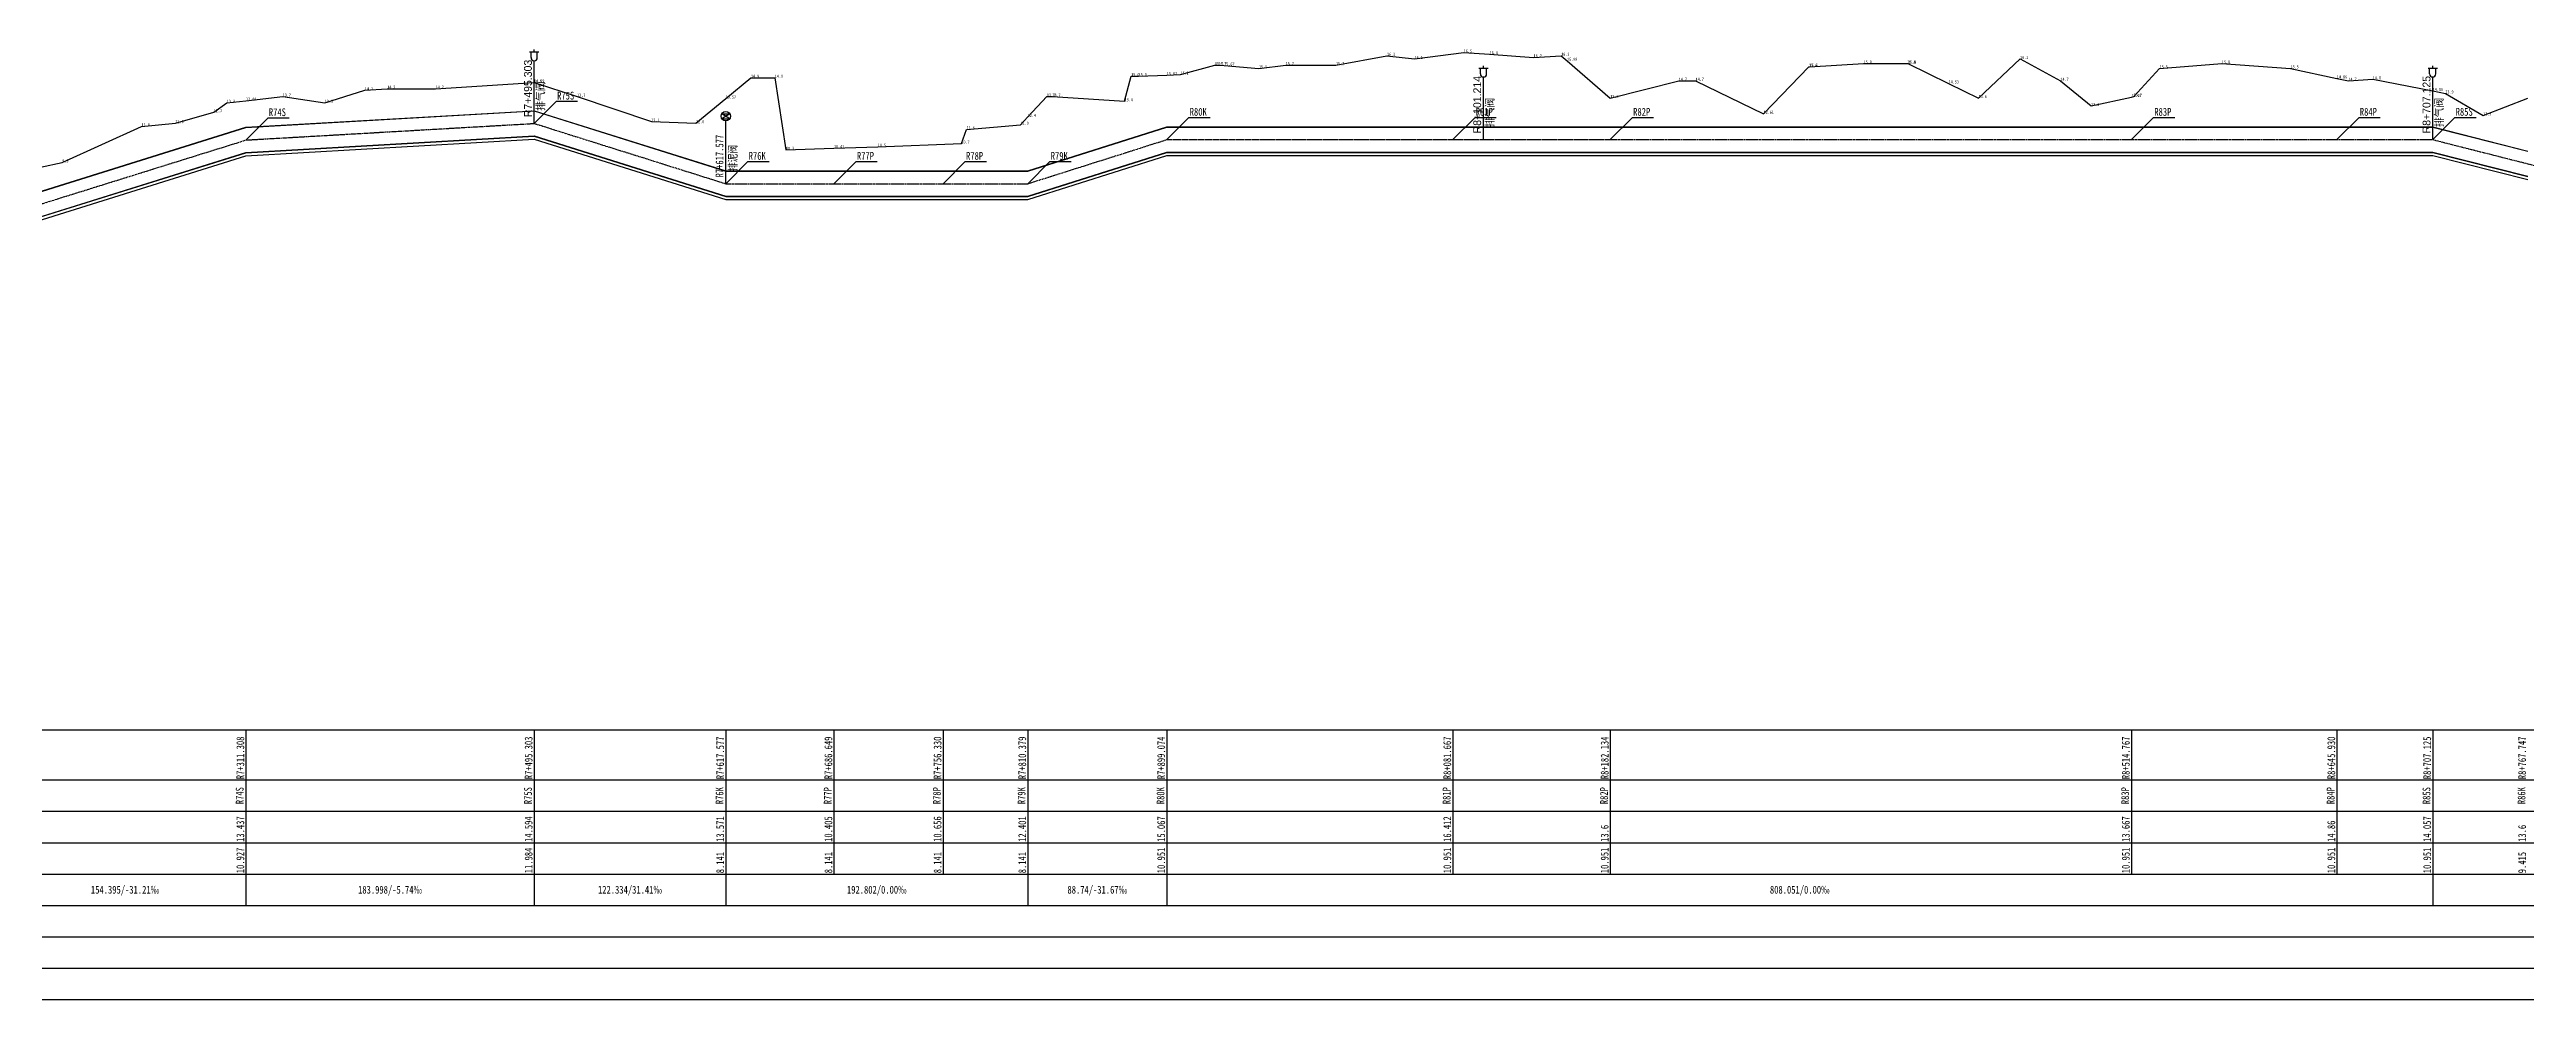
# Model space of a CAD drawing. Extents: x 525858 to 564773, y 2370984 to 2400075.
# Drawn here: x 558107 to 559688, y 2388779 to 2389385 of the extents above; entities that cross this region are included whole.
import ezdxf
from ezdxf.enums import TextEntityAlignment as Align

# ---------------------------------------------------------------- set-up
doc = ezdxf.new("R2010")
doc.units = 0
doc.linetypes.add('CENTER', pattern=[2, 1.25, -0.25, 0.25, -0.25])
for name, color, linetype in [('pipe', 3, 'CONTINUOUS'), ('pipe_cen', 1, 'CENTER'), ('tab', 9, 'CONTINUOUS'), ('地形剖面', 4, 'CONTINUOUS'), ('纵面管线标注', 3, 'CONTINUOUS'), ('附属设施', 2, 'CONTINUOUS')]:
    doc.layers.add(name, color=color, linetype=linetype)
doc.styles.add('HT', font='simhei.ttf', dxfattribs={"width": 0.8})
doc.styles.add('SIMP1', font='simp1.shx', dxfattribs={"width": 0.8, "bigfont": 'hz.shx'})

# ---------------------------------------------------------------- blocks, each defined once
blk = doc.blocks.new('qin排气阀va')
at = {"layer": '附属设施', "linetype": 'Continuous', "lineweight": -3}
for points in [[(-1.5, 22.8), (1.5, 22.8)], [(-1, 21), (-1, 22.8)], [(0, 22.8), (0, 23.55)], [(0, 0), (0, 20)], [(1, 21), (1, 22.8)]]:
    blk.add_lwpolyline(points, dxfattribs=at)
blk.add_arc((0, 21), 1, 180, 0, dxfattribs=at)
at = {"layer": '附属设施', "linetype": 'Continuous', "lineweight": -3, "style": 'SIMP1'}
blk.add_attdef('名称', text='', height=2.5, rotation=90, dxfattribs=at).set_placement((1, 4), align=Align.TOP_LEFT)
blk.add_attdef('ZH', text='', height=2.5, rotation=90, dxfattribs=at).set_placement((0, 2), align=Align.BOTTOM_LEFT)
blk = doc.blocks.new('qin排泥阀vmud')
at = {"layer": '附属设施', "lineweight": -3}
for points in [[(-1.29, 22.2652), (1.29, 22.2652), (-1.29, 20.7348), (1.29, 20.7348), (-1.29, 22.2652)], [(0, 0), (0, 20)]]:
    blk.add_lwpolyline(points, dxfattribs=at)
blk.add_circle((0, 21.5), 1.5, dxfattribs=at)
at = {"layer": '附属设施', "lineweight": -3, "style": 'HT'}
blk.add_attdef('名称', text='', height=2.5, rotation=89.9999985, dxfattribs=at).set_placement((1, 4), align=Align.TOP_LEFT)
blk.add_attdef('ZH', text='', height=2.5, rotation=89.9999985, dxfattribs=at).set_placement((0, 2), align=Align.BOTTOM_LEFT)

msp = doc.modelspace()

# ---------------------------------------------------------------- linework, layer by layer
at = {"layer": 'pipe', "lineweight": -3}
for points in [[(558077.666028, 2389287.41342), (558231.986028, 2389335.59342), (558415.981028, 2389346.16342), (558538.255028, 2389307.73342), (558607.327028, 2389307.73342), (558677.008028, 2389307.73342), (558731.057028, 2389307.73342), (558819.752028, 2389335.83342), (559002.345028, 2389335.83342), (559102.812028, 2389335.83342), (559435.445028, 2389335.83342), (559566.608028, 2389335.83342), (559627.803028, 2389335.83342), (559688.425028, 2389320.47342)], [(558077.666028, 2389287.31342), (558231.986028, 2389335.49342), (558415.981028, 2389346.06342), (558538.255028, 2389307.63342), (558607.327028, 2389307.63342), (558677.008028, 2389307.63342), (558731.057028, 2389307.63342), (558819.752028, 2389335.73342), (559002.345028, 2389335.73342), (559102.812028, 2389335.73342), (559435.445028, 2389335.73342), (559566.608028, 2389335.73342), (559627.803028, 2389335.73342), (559688.425028, 2389320.37342)], [(558077.666028, 2389271.31342), (558231.986028, 2389319.49342), (558415.981028, 2389330.06342), (558538.255028, 2389291.63342), (558607.327028, 2389291.63342), (558677.008028, 2389291.63342), (558731.057028, 2389291.63342), (558819.752028, 2389319.73342), (559002.345028, 2389319.73342), (559102.812028, 2389319.73342), (559435.445028, 2389319.73342), (559566.608028, 2389319.73342), (559627.803028, 2389319.73342), (559688.425028, 2389304.37342)], [(558077.666028, 2389271.21342), (558231.986028, 2389319.39342), (558415.981028, 2389329.96342), (558538.255028, 2389291.53342), (558607.327028, 2389291.53342), (558677.008028, 2389291.53342), (558731.057028, 2389291.53342), (558819.752028, 2389319.63342), (559002.345028, 2389319.63342), (559102.812028, 2389319.63342), (559435.445028, 2389319.63342), (559566.608028, 2389319.63342), (559627.803028, 2389319.63342), (559688.425028, 2389304.27342)], [(558077.666028, 2389269.21342), (558231.986028, 2389317.39342), (558415.981028, 2389327.96342), (558538.255028, 2389289.53342), (558607.327028, 2389289.53342), (558677.008028, 2389289.53342), (558731.057028, 2389289.53342), (558819.752028, 2389317.63342), (559002.345028, 2389317.63342), (559102.812028, 2389317.63342), (559435.445028, 2389317.63342), (559566.608028, 2389317.63342), (559627.803028, 2389317.63342), (559688.425028, 2389302.27342)]]:
    msp.add_lwpolyline(points, dxfattribs=at)
at = {"layer": 'pipe_cen', "lineweight": -3}
msp.add_lwpolyline([(558077.666028, 2389279.31342), (558231.986028, 2389327.49342), (558415.981028, 2389338.06342), (558538.255028, 2389299.63342), (558731.057028, 2389299.63342), (558819.752028, 2389327.73342), (559627.803028, 2389327.73342), (559798.421028, 2389284.49342), (560072.967028, 2389284.49342), (560185.468028, 2389250.32342), (560209.332028, 2389250.32342), (560274.189028, 2389276.65342), (560539.913028, 2389261.28342), (560878.805028, 2389261.28342), (560915.881028, 2389233.27342), (560938.111028, 2389233.27342), (560968.297028, 2389255.77342), (561447.977028, 2389268.98342), (561627.470028, 2389268.98342), (561671.911028, 2389295.75342), (561775.894028, 2389295.75342)], dxfattribs=at)
at = {"layer": 'tab', "lineweight": -3}
for points in [[(550858.678028, 2388951.23342), (563566.812028, 2388951.23342)], [(558231.986028, 2388951.23342), (558231.986028, 2388859.23342)], [(558415.981028, 2388951.23342), (558415.981028, 2388859.23342)], [(558538.255028, 2388951.23342), (558538.255028, 2388859.23342)], [(558607.327028, 2388951.23342), (558607.327028, 2388859.23342)], [(558677.008028, 2388951.23342), (558677.008028, 2388859.23342)], [(558731.057028, 2388951.23342), (558731.057028, 2388859.23342)], [(558819.752028, 2388951.23342), (558819.752028, 2388859.23342)], [(559002.345028, 2388951.23342), (559002.345028, 2388859.23342)], [(559102.812028, 2388951.23342), (559102.812028, 2388859.23342)], [(559435.445028, 2388951.23342), (559435.445028, 2388859.23342)], [(559566.608028, 2388951.23342), (559566.608028, 2388859.23342)], [(559627.803028, 2388951.23342), (559627.803028, 2388859.23342)], [(550858.678028, 2388919.23342), (563566.812028, 2388919.23342)], [(550858.678028, 2388899.23342), (563566.812028, 2388899.23342)], [(550858.678028, 2388879.23342), (563566.812028, 2388879.23342)], [(550858.678028, 2388859.23342), (563566.812028, 2388859.23342)], [(558231.986028, 2388859.23342), (558231.986028, 2388839.23342)], [(558415.981028, 2388859.23342), (558415.981028, 2388839.23342)], [(558538.255028, 2388859.23342), (558538.255028, 2388839.23342)], [(558731.057028, 2388859.23342), (558731.057028, 2388839.23342)], [(558819.752028, 2388859.23342), (558819.752028, 2388839.23342)], [(559627.803028, 2388859.23342), (559627.803028, 2388839.23342)], [(550858.678028, 2388839.23342), (563566.812028, 2388839.23342)], [(550858.678028, 2388819.23342), (563566.812028, 2388819.23342)], [(550858.678028, 2388799.23342), (563566.812028, 2388799.23342)], [(550858.678028, 2388779.23342), (563566.812028, 2388779.23342)]]:
    msp.add_lwpolyline(points, dxfattribs=at)
for points in [[(558077.666028, 2388849.23342, 0, 1, 0), (558080.666028, 2388849.23342, 0, 0, 0), (558134.826028, 2388849.23342, 0, 0, 0)], [(558231.986028, 2388849.23342, 0, 1, 0), (558228.986028, 2388849.23342, 0, 0, 0), (558174.826028, 2388849.23342, 0, 0, 0)], [(558231.986028, 2388849.23342, 0, 1, 0), (558234.986028, 2388849.23342, 0, 0, 0), (558303.983528, 2388849.23342, 0, 0, 0)], [(558415.981028, 2388849.23342, 0, 1, 0), (558412.981028, 2388849.23342, 0, 0, 0), (558343.983528, 2388849.23342, 0, 0, 0)], [(558415.981028, 2388849.23342, 0, 1, 0), (558418.981028, 2388849.23342, 0, 0, 0), (558457.118028, 2388849.23342, 0, 0, 0)], [(558538.255028, 2388849.23342, 0, 1, 0), (558535.255028, 2388849.23342, 0, 0, 0), (558497.118028, 2388849.23342, 0, 0, 0)], [(558538.255028, 2388849.23342, 0, 1, 0), (558541.255028, 2388849.23342, 0, 0, 0), (558614.656028, 2388849.23342, 0, 0, 0)], [(558731.057028, 2388849.23342, 0, 1, 0), (558728.057028, 2388849.23342, 0, 0, 0), (558654.656028, 2388849.23342, 0, 0, 0)], [(558731.057028, 2388849.23342, 0, 1, 0), (558734.057028, 2388849.23342, 0, 0, 0), (558755.404528, 2388849.23342, 0, 0, 0)], [(558819.752028, 2388849.23342, 0, 1, 0), (558816.752028, 2388849.23342, 0, 0, 0), (558795.404528, 2388849.23342, 0, 0, 0)], [(558819.752028, 2388849.23342, 0, 1, 0), (558822.752028, 2388849.23342, 0, 0, 0), (559203.777528, 2388849.23342, 0, 0, 0)], [(559627.803028, 2388849.23342, 0, 1, 0), (559624.803028, 2388849.23342, 0, 0, 0), (559243.777528, 2388849.23342, 0, 0, 0)], [(559627.803028, 2388849.23342, 0, 1, 0), (559630.803028, 2388849.23342, 0, 0, 0), (559693.112028, 2388849.23342, 0, 0, 0)]]:
    msp.add_lwpolyline(points, format="xyseb", dxfattribs=at)
at = {"layer": '地形剖面', "lineweight": -3}
msp.add_lwpolyline([(558086.978028, 2389307.22342), (558114.785028, 2389313.22342), (558165.388028, 2389336.22342), (558186.970028, 2389338.22342), (558211.524028, 2389345.22342), (558219.795028, 2389351.22342), (558231.986028, 2389352.59342), (558231.986028, 2389352.59342), (558231.986028, 2389352.59342), (558231.986028, 2389352.59342), (558255.473028, 2389355.22342), (558282.352028, 2389351.22342), (558307.916028, 2389359.22342), (558322.176028, 2389360.22342), (558353.052028, 2389360.22342), (558415.807028, 2389364.22342), (558415.981028, 2389364.16342), (558415.981028, 2389364.16342), (558415.981028, 2389364.16342), (558415.981028, 2389364.16342), (558443.436028, 2389355.22342), (558490.799028, 2389339.22342), (558519.238028, 2389338.22342), (558538.255028, 2389353.93342), (558538.255028, 2389353.93342), (558538.255028, 2389353.93342), (558538.255028, 2389353.93342), (558554.349028, 2389367.22342), (558569.585028, 2389367.22342), (558576.652028, 2389321.22342), (558607.327028, 2389322.27342), (558635.335028, 2389323.22342), (558688.690028, 2389325.22342), (558692.001028, 2389334.22342), (558726.364028, 2389337.22342), (558731.057028, 2389342.23342), (558731.057028, 2389342.23342), (558731.057028, 2389342.23342), (558731.057028, 2389342.23342), (558743.231028, 2389355.22342), (558746.762028, 2389355.22342), (558792.851028, 2389352.22342), (558797.076028, 2389368.22342), (558801.728028, 2389368.22342), (558819.752028, 2389368.89342), (558819.752028, 2389368.89342), (558819.752028, 2389368.89342), (558828.476028, 2389369.22342), (558850.457028, 2389375.22342), (558852.698028, 2389375.22342), (558856.455028, 2389374.93342), (558878.589028, 2389373.22342), (558895.649028, 2389375.22342), (558927.715028, 2389375.22342), (558960.305028, 2389381.22342), (558977.895028, 2389379.22342), (559009.271028, 2389383.22342), (559025.835028, 2389382.22342), (559053.860028, 2389380.22342), (559071.535028, 2389381.22342), (559075.250028, 2389378.01342), (559102.812028, 2389354.22342), (559102.812028, 2389354.22342), (559146.542028, 2389365.22342), (559157.266028, 2389365.22342), (559200.654028, 2389344.22342), (559200.709028, 2389344.28342), (559229.632028, 2389374.22342), (559229.939028, 2389374.24342), (559264.482028, 2389376.22342), (559292.442028, 2389376.22342), (559292.838028, 2389376.22342), (559318.809028, 2389363.55342), (559337.951028, 2389354.22342), (559364.346028, 2389379.22342), (559390.127028, 2389365.22342), (559409.676028, 2389349.22342), (559435.445028, 2389354.89342), (559436.926028, 2389355.22342), (559453.461028, 2389373.22342), (559493.198028, 2389376.22342), (559537.004028, 2389373.22342), (559566.608028, 2389366.82342), (559573.995028, 2389365.22342), (559589.567028, 2389366.22342), (559627.803028, 2389358.79342), (559627.803028, 2389358.79342), (559627.803028, 2389358.79342), (559635.855028, 2389357.22342), (559659.984028, 2389343.22342), (559688.425028, 2389354.22342)], dxfattribs=at)
at = {"layer": '纵面管线标注', "color": 9, "lineweight": -3}
for points in [[(558415.981028, 2389338.06342), (558430.121028, 2389352.20342), (558443.621028, 2389352.20342)], [(558231.986028, 2389327.49342), (558246.126028, 2389341.63342), (558259.626028, 2389341.63342)], [(558819.752028, 2389327.73342), (558833.892028, 2389341.87342), (558847.392028, 2389341.87342)], [(559002.345028, 2389327.73342), (559016.485028, 2389341.87342), (559029.985028, 2389341.87342)], [(559102.812028, 2389327.73342), (559116.952028, 2389341.87342), (559130.452028, 2389341.87342)], [(559435.445028, 2389327.73342), (559449.585028, 2389341.87342), (559463.085028, 2389341.87342)], [(559566.608028, 2389327.73342), (559580.748028, 2389341.87342), (559594.248028, 2389341.87342)], [(559627.803028, 2389327.73342), (559641.943028, 2389341.87342), (559655.443028, 2389341.87342)], [(558538.255028, 2389299.63342), (558552.395028, 2389313.77342), (558565.895028, 2389313.77342)], [(558607.327028, 2389299.63342), (558621.467028, 2389313.77342), (558634.967028, 2389313.77342)], [(558677.008028, 2389299.63342), (558691.148028, 2389313.77342), (558704.648028, 2389313.77342)], [(558731.057028, 2389299.63342), (558745.197028, 2389313.77342), (558758.697028, 2389313.77342)]]:
    msp.add_lwpolyline(points, dxfattribs=at)

# ---------------------------------------------------------------- block references
at = {"layer": '附属设施', "lineweight": -3, "xscale": 2, "yscale": 2, "zscale": 2}
for p, values in [((558415.981028, 2389338.06342), {'ZH': 'R7+495.303', '名称': '排气阀'}), ((559021.892028, 2389327.73342), {'ZH': 'R8+101.214', '名称': '排气阀'}), ((559627.803028, 2389327.73342), {'ZH': 'R8+707.125', '名称': '排气阀'})]:
    msp.add_blockref('qin排气阀va', p, dxfattribs=at).add_auto_attribs(values)
at = {"layer": '附属设施', "lineweight": -3}
ref = msp.add_blockref('qin排泥阀vmud', (558538.255028, 2389299.63342), dxfattribs=dict(at, xscale=2, yscale=2, zscale=2))
ref.add_attrib('ZH', 'R7+617.577', dxfattribs={"lineweight": -3, "height": 5, "rotation": 89.999998465, "style": 'HT', "width": 0.8}).set_placement((558538.255028, 2389303.63342), align=Align.BOTTOM_LEFT)
ref.add_attrib('名称', '排泥阀', dxfattribs={"lineweight": -3, "height": 5, "rotation": 89.999998465, "style": 'HT', "width": 0.8}).set_placement((558540.255028, 2389307.63342), align=Align.TOP_LEFT)

# ---------------------------------------------------------------- texts
at = {"layer": 'tab', "color": 3, "lineweight": -3, "style": 'HT', "width": 0.8}
for s, p in [('R7+311.308', (558230.886028, 2388919.73342)), ('R7+495.303', (558414.881028, 2388919.73342)), ('R7+617.577', (558537.155028, 2388919.73342)), ('R7+686.649', (558606.227028, 2388919.73342)), ('R7+756.330', (558675.908028, 2388919.73342)), ('R7+810.379', (558729.957028, 2388919.73342)), ('R7+899.074', (558818.652028, 2388919.73342)), ('R8+081.667', (559001.245028, 2388919.73342)), ('R8+182.134', (559101.712028, 2388919.73342)), ('R8+514.767', (559434.345028, 2388919.73342)), ('R8+645.930', (559565.508028, 2388919.73342)), ('R8+707.125', (559626.703028, 2388919.73342)), ('R8+767.747', (559687.325028, 2388919.73342)), ('13.437', (558230.886028, 2388879.73342)), ('14.594', (558414.881028, 2388879.73342)), ('13.571', (558537.155028, 2388879.73342)), ('10.405', (558606.227028, 2388879.73342)), ('10.656', (558675.908028, 2388879.73342)), ('12.401', (558729.957028, 2388879.73342)), ('15.067', (558818.652028, 2388879.73342)), ('16.412', (559001.245028, 2388879.73342)), ('13.6', (559101.712028, 2388879.73342)), ('13.667', (559434.345028, 2388879.73342)), ('14.86', (559565.508028, 2388879.73342)), ('14.057', (559626.703028, 2388879.73342)), ('13.6', (559687.325028, 2388879.73342)), ('10.927', (558230.886028, 2388859.73342)), ('11.984', (558414.881028, 2388859.73342)), ('8.141', (558537.155028, 2388859.73342)), ('8.141', (558606.227028, 2388859.73342)), ('8.141', (558675.908028, 2388859.73342)), ('8.141', (558729.957028, 2388859.73342)), ('10.951', (558818.652028, 2388859.73342)), ('10.951', (559001.245028, 2388859.73342)), ('10.951', (559101.712028, 2388859.73342)), ('10.951', (559434.345028, 2388859.73342)), ('10.951', (559565.508028, 2388859.73342)), ('10.951', (559626.703028, 2388859.73342)), ('9.415', (559687.325028, 2388859.73342))]:
    msp.add_text(s, height=5, rotation=89.999998453, dxfattribs=at).set_placement(p)
for s, p in [('R74S', (558231.986028, 2388909.23342)), ('R75S', (558415.981028, 2388909.23342)), ('R76K', (558538.255028, 2388909.23342)), ('R77P', (558607.327028, 2388909.23342)), ('R78P', (558677.008028, 2388909.23342)), ('R79K', (558731.057028, 2388909.23342)), ('R80K', (558819.752028, 2388909.23342)), ('R81P', (559002.345028, 2388909.23342)), ('R82P', (559102.812028, 2388909.23342)), ('R83P', (559435.445028, 2388909.23342)), ('R84P', (559566.608028, 2388909.23342)), ('R85S', (559627.803028, 2388909.23342)), ('R86K', (559688.425028, 2388909.23342))]:
    msp.add_text(s, height=5, rotation=89.999998453, dxfattribs=at).set_placement(p, align=Align.BOTTOM_CENTER)
for s, p in [('154.395/-31.21‰', (558154.826028, 2388849.23342)), ('183.998/-5.74‰', (558323.983528, 2388849.23342)), ('122.334/31.41‰', (558477.118028, 2388849.23342)), ('192.802/0.00‰', (558634.656028, 2388849.23342)), ('88.74/-31.67‰', (558775.404528, 2388849.23342)), ('808.051/0.00‰', (559223.777528, 2388849.23342))]:
    msp.add_text(s, height=5, dxfattribs=at).set_placement(p, align=Align.MIDDLE_CENTER)
at = {"layer": '地形剖面', "color": 9, "lineweight": -3, "style": 'HT', "width": 0.8}
for s, p in [('15.7', (558850.457028, 2389375.22342)), ('15.7', (558852.698028, 2389375.22342)), ('15.7', (558895.649028, 2389375.22342)), ('15.7', (558927.715028, 2389375.22342)), ('16.3', (558960.305028, 2389381.22342)), ('16.1', (558977.895028, 2389379.22342)), ('16.5', (559009.271028, 2389383.22342)), ('16.4', (559025.835028, 2389382.22342)), ('16.2', (559053.860028, 2389380.22342)), ('16.3', (559071.535028, 2389381.22342)), ('15.98', (559075.250028, 2389378.01342)), ('15.8', (559264.482028, 2389376.22342)), ('15.8', (559292.442028, 2389376.22342)), ('15.8', (559292.838028, 2389376.22342)), ('16.1', (559364.346028, 2389379.22342)), ('15.8', (559493.198028, 2389376.22342)), ('14.2', (558322.176028, 2389360.22342)), ('14.2', (558353.052028, 2389360.22342)), ('14.6', (558415.807028, 2389364.22342)), ('14.59', (558415.981028, 2389364.16342)), ('14.59', (558415.981028, 2389364.16342)), ('14.59', (558415.981028, 2389364.16342)), ('14.59', (558415.981028, 2389364.16342)), ('14.9', (558554.349028, 2389367.22342)), ('14.9', (558569.585028, 2389367.22342)), ('15.0', (558797.076028, 2389368.22342)), ('15.0', (558801.728028, 2389368.22342)), ('15.07', (558819.752028, 2389368.89342)), ('15.07', (558819.752028, 2389368.89342)), ('15.07', (558819.752028, 2389368.89342)), ('15.1', (558828.476028, 2389369.22342)), ('15.67', (558856.455028, 2389374.93342)), ('15.5', (558878.589028, 2389373.22342)), ('14.7', (559146.542028, 2389365.22342)), ('14.7', (559157.266028, 2389365.22342)), ('15.6', (559229.632028, 2389374.22342)), ('15.6', (559229.939028, 2389374.24342)), ('14.53', (559318.809028, 2389363.55342)), ('14.7', (559390.127028, 2389365.22342)), ('15.5', (559453.461028, 2389373.22342)), ('15.5', (559537.004028, 2389373.22342)), ('14.86', (559566.608028, 2389366.82342)), ('14.7', (559573.995028, 2389365.22342)), ('14.8', (559589.567028, 2389366.22342)), ('12.7', (558211.524028, 2389345.22342)), ('13.3', (558219.795028, 2389351.22342)), ('13.44', (558231.986028, 2389352.59342)), ('13.44', (558231.986028, 2389352.59342)), ('13.44', (558231.986028, 2389352.59342)), ('13.44', (558231.986028, 2389352.59342)), ('13.7', (558255.473028, 2389355.22342)), ('13.3', (558282.352028, 2389351.22342)), ('14.1', (558307.916028, 2389359.22342)), ('13.7', (558443.436028, 2389355.22342)), ('13.57', (558538.255028, 2389353.93342)), ('13.57', (558538.255028, 2389353.93342)), ('13.57', (558538.255028, 2389353.93342)), ('13.57', (558538.255028, 2389353.93342)), ('13.7', (558743.231028, 2389355.22342)), ('13.7', (558746.762028, 2389355.22342)), ('13.4', (558792.851028, 2389352.22342)), ('13.6', (559102.812028, 2389354.22342)), ('13.6', (559102.812028, 2389354.22342)), ('12.6', (559200.654028, 2389344.22342)), ('12.61', (559200.709028, 2389344.28342)), ('13.6', (559337.951028, 2389354.22342)), ('13.1', (559409.676028, 2389349.22342)), ('13.67', (559435.445028, 2389354.89342)), ('13.7', (559436.926028, 2389355.22342)), ('14.06', (559627.803028, 2389358.79342)), ('14.06', (559627.803028, 2389358.79342)), ('14.06', (559627.803028, 2389358.79342)), ('13.9', (559635.855028, 2389357.22342)), ('11.8', (558165.388028, 2389336.22342)), ('12.0', (558186.970028, 2389338.22342)), ('12.1', (558490.799028, 2389339.22342)), ('12.0', (558519.238028, 2389338.22342)), ('11.6', (558692.001028, 2389334.22342)), ('11.9', (558726.364028, 2389337.22342)), ('12.4', (558731.057028, 2389342.23342)), ('12.4', (558731.057028, 2389342.23342)), ('12.4', (558731.057028, 2389342.23342)), ('12.4', (558731.057028, 2389342.23342)), ('12.5', (559659.984028, 2389343.22342)), ('9.5', (558114.785028, 2389313.22342)), ('10.3', (558576.652028, 2389321.22342)), ('10.41', (558607.327028, 2389322.27342)), ('10.5', (558635.335028, 2389323.22342)), ('10.7', (558688.690028, 2389325.22342))]:
    msp.add_text(s, height=2, dxfattribs=at).set_placement(p)
at = {"layer": '纵面管线标注', "lineweight": -3, "style": 'HT', "width": 0.8}
for s, p in [('R74S', (558246.626028, 2389342.73342)), ('R75S', (558430.621028, 2389353.30342)), ('R80K', (558834.392028, 2389342.97342)), ('R81P', (559016.985028, 2389342.97342)), ('R82P', (559117.452028, 2389342.97342)), ('R83P', (559450.085028, 2389342.97342)), ('R84P', (559581.248028, 2389342.97342)), ('R85S', (559642.443028, 2389342.97342)), ('R76K', (558552.895028, 2389314.87342)), ('R77P', (558621.967028, 2389314.87342)), ('R78P', (558691.648028, 2389314.87342)), ('R79K', (558745.697028, 2389314.87342))]:
    msp.add_text(s, height=5, dxfattribs=at).set_placement(p)

doc.saveas('drawing.dxf')
